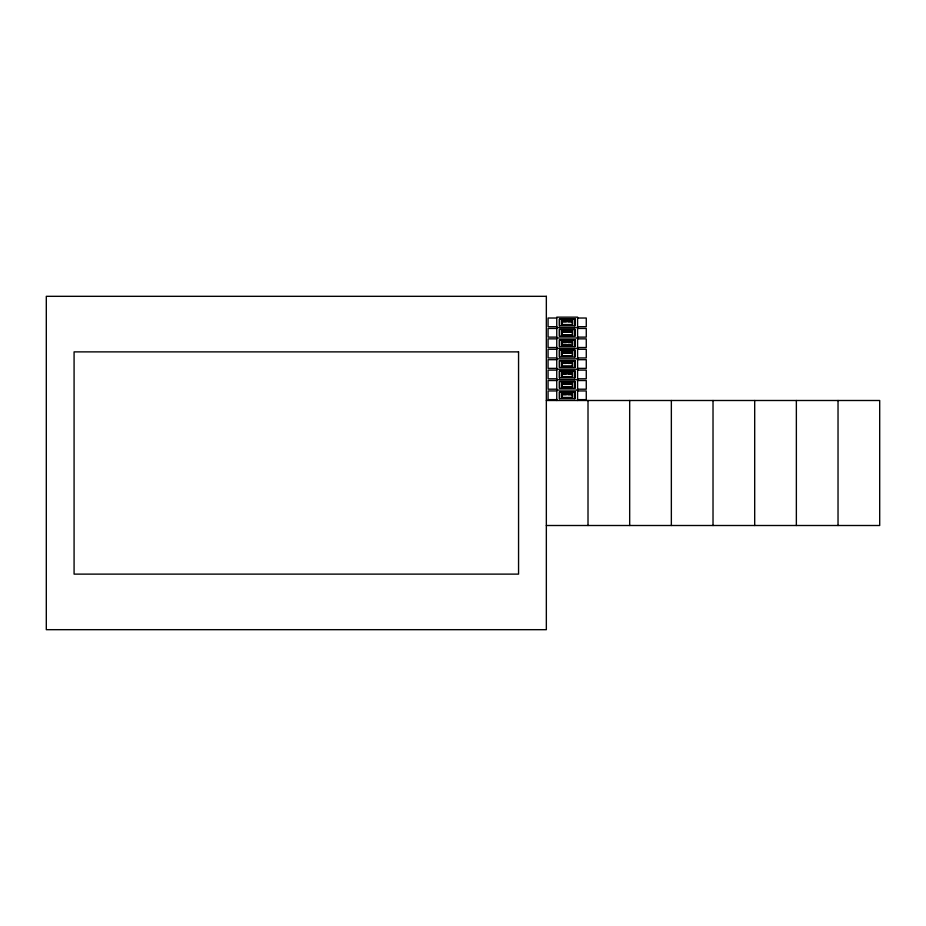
<?xml version="1.0" encoding="UTF-8"?>
<svg xmlns="http://www.w3.org/2000/svg" width="926" height="926" viewBox="0 0 926 926"><rect width="100%" height="100%" fill="white"/><g stroke="black" fill="none" stroke-linecap="round" stroke-linejoin="round"><path stroke-width="1.39" d="M572.384 319.979L561.966 319.979L561.966 324.748L572.384 324.748L572.384 319.979L571.516 320.083L571.516 321.345M572.384 330.397L561.966 330.397L561.966 335.166L572.384 335.166L572.384 330.397L571.516 330.501L571.516 331.763M572.384 340.814L561.966 340.814L561.966 345.583L572.384 345.583L572.384 340.814L571.516 340.918L571.516 342.18M572.384 351.232L561.966 351.232L561.966 356.001L572.384 356.001L572.384 351.232L571.516 351.336L571.516 352.598M572.384 361.649L561.966 361.649L561.966 366.418L572.384 366.418L572.384 361.649L571.516 361.753L571.516 363.015M572.384 372.067L561.966 372.067L561.966 376.836L572.384 376.836L572.384 372.067L571.516 372.171L571.516 373.433M572.384 382.484L561.966 382.484L561.966 387.253L572.384 387.253L572.384 382.484L571.516 382.588L571.516 383.85M572.384 392.902L561.966 392.902L561.966 397.671L572.384 397.671L572.384 392.902L571.516 393.006L571.516 394.268M556.757 318.023L548.076 318.023L548.076 326.704L556.757 326.704M577.592 318.023L586.274 318.023L586.274 326.704L577.592 326.704M561.966 321.345L572.384 321.345M561.966 321.6L572.384 321.6M561.966 321.716L566.307 321.716L566.307 319.979M572.384 321.716L568.043 321.716L568.043 319.979L570.648 320.083L570.648 321.345M561.966 324.54L572.384 324.54M556.757 327.572L577.592 327.572M556.757 328.441L548.076 328.441L548.076 337.122L556.757 337.122M577.592 328.441L586.274 328.441L586.274 337.122L577.592 337.122M561.966 331.763L572.384 331.763M561.966 332.017L572.384 332.017M561.966 332.133L566.307 332.133L566.307 330.397L563.702 330.501L563.702 331.763M572.384 332.133L568.043 332.133L568.043 330.397L570.648 330.501L570.648 331.763M561.966 334.957L572.384 334.957M556.757 337.99L577.592 337.99M556.757 338.858L548.076 338.858L548.076 347.539L556.757 347.539M577.592 338.858L586.274 338.858L586.274 347.539L577.592 347.539M561.966 342.18L572.384 342.18M561.966 342.435L572.384 342.435M561.966 342.551L566.307 342.551L566.307 340.814L563.702 340.918L563.702 342.18M572.384 342.551L568.043 342.551L568.043 340.814L570.648 340.918L570.648 342.18M563.702 344.935L570.648 344.935M561.966 345.375L572.384 345.375M556.757 348.407L577.592 348.407M556.757 349.276L548.076 349.276L548.076 357.957L556.757 357.957M577.592 349.276L586.274 349.276L586.274 357.957L577.592 357.957M561.966 352.598L572.384 352.598M561.966 352.852L572.384 352.852M561.966 352.968L566.307 352.968L566.307 351.232L563.702 351.336L563.702 352.598M572.384 352.968L568.043 352.968L568.043 351.232L570.648 351.336L570.648 352.598M561.966 355.792L572.384 355.792M556.757 358.825L577.592 358.825M556.757 359.693L548.076 359.693L548.076 368.374L556.757 368.374M577.592 359.693L586.274 359.693L586.274 368.374L577.592 368.374M561.966 363.015L572.384 363.015M561.966 363.27L572.384 363.27M561.966 363.386L566.307 363.386L566.307 361.649M572.384 363.386L568.043 363.386L568.043 361.649L570.648 361.753L570.648 363.015M561.966 366.21L572.384 366.21M556.757 369.243L577.592 369.243M556.757 370.111L548.076 370.111L548.076 378.792L556.757 378.792M577.592 370.111L586.274 370.111L586.274 378.792L577.592 378.792M561.966 373.433L572.384 373.433M561.966 373.687L572.384 373.687M561.966 373.803L566.307 373.803L566.307 372.067L563.702 372.171L563.702 373.433M572.384 373.803L568.043 373.803L568.043 372.067L570.648 372.171L570.648 373.433M561.966 376.627L572.384 376.627M556.757 379.66L577.592 379.66M556.757 380.528L548.076 380.528L548.076 389.209L556.757 389.209M577.592 380.528L586.274 380.528L586.274 389.209L577.592 389.209M561.966 383.85L572.384 383.85M561.966 384.105L572.384 384.105M561.966 384.221L566.307 384.221L566.307 382.484L563.702 382.588L563.702 383.85M572.384 384.221L568.043 384.221L568.043 382.484L570.648 382.588L570.648 383.85M563.702 386.605L570.648 386.605M561.966 387.045L572.384 387.045M556.757 390.077L577.592 390.077M556.757 390.946L548.076 390.946L548.076 399.627L556.757 399.627M577.592 390.946L586.274 390.946L586.274 399.627L577.592 399.627M561.966 394.268L572.384 394.268M561.966 394.522L572.384 394.522M561.966 394.638L566.307 394.638L566.307 392.902L563.702 393.006L563.702 394.268M572.384 394.638L568.043 394.638L568.043 392.902L570.648 393.006L570.648 394.268M561.966 397.462L572.384 397.462M546.34 400.495L879.7 400.495L879.7 525.505L546.34 525.505M561.966 320.083L562.834 320.083L562.834 321.345M561.966 330.501L562.834 330.501L562.834 331.763M561.966 340.918L562.834 340.918L562.834 342.18M561.966 351.336L562.834 351.336L562.834 352.598M561.966 361.753L562.834 361.753L562.834 363.015M561.966 372.171L562.834 372.171L562.834 373.433M561.966 382.588L562.834 382.588L562.834 383.85M561.966 393.006L562.834 393.006L562.834 394.268M838.03 400.495L838.03 525.505M796.36 400.495L796.36 525.505M754.69 400.495L754.69 525.505M713.02 400.495L713.02 525.505M671.35 400.495L671.35 525.505M629.68 400.495L629.68 525.505M588.01 400.495L588.01 525.505M577.592 400.495L577.592 317.155L556.757 317.155L556.757 400.495M574.768 325.732L574.768 318.995L559.582 318.995L559.582 325.732M574.768 336.15L574.768 329.413L559.582 329.413L559.582 336.15M574.768 346.567L574.768 339.83L559.582 339.83L559.582 346.567M574.768 356.985L574.768 350.248L559.582 350.248L559.582 356.985M574.768 367.402L574.768 360.665L559.582 360.665L559.582 367.402M574.768 377.82L574.768 371.083L559.582 371.083L559.582 377.82M574.768 388.237L574.768 381.5L559.582 381.5L559.582 388.237M574.768 398.655L574.768 391.918L559.582 391.918L559.582 398.655M568.147 320.083L568.263 321.345M568.147 330.501L568.263 331.763M568.147 340.918L568.263 342.18M568.147 351.336L568.263 352.598M568.147 361.753L568.263 363.015M568.147 372.171L568.263 373.433M568.147 382.588L568.263 383.85M568.147 393.006L568.263 394.268M565.867 321.345L565.867 320.026L563.702 320.083L563.702 321.345M565.867 330.443L565.867 331.763M565.867 340.861L565.867 342.18M565.867 351.278L565.867 352.598M565.867 363.015L565.867 361.696L563.702 361.753L563.702 363.015M565.867 372.113L565.867 373.433M565.867 382.531L565.867 383.85M565.867 392.948L565.867 394.268M565.439 320.026L565.439 321.345M565.439 330.443L565.439 331.763M565.439 340.861L565.439 342.18M565.439 351.278L565.439 352.598M565.439 361.696L565.439 363.015M565.439 372.113L565.439 373.433M565.439 382.531L565.439 383.85M565.439 392.948L565.439 394.268M546.34 296.32L46.3 296.32L46.3 629.68L546.34 629.68L546.34 296.32M574.988 318.891L559.362 318.891L559.362 325.836L574.988 325.836L574.988 318.891M572.604 319.759L561.746 319.759L561.746 324.968L572.604 324.968L572.604 319.759M574.988 329.309L559.362 329.309L559.362 336.254L574.988 336.254L574.988 329.309M572.604 330.177L561.746 330.177L561.746 335.386L572.604 335.386L572.604 330.177M574.988 339.726L559.362 339.726L559.362 346.671L574.988 346.671L574.988 339.726M572.604 340.594L561.746 340.594L561.746 345.803L572.604 345.803L572.604 340.594M574.988 350.144L559.362 350.144L559.362 357.089L574.988 357.089L574.988 350.144M572.604 351.012L561.746 351.012L561.746 356.221L572.604 356.221L572.604 351.012M518.56 351.88L74.08 351.88L74.08 574.12L518.56 574.12L518.56 351.88M574.988 360.561L559.362 360.561L559.362 367.506L574.988 367.506L574.988 360.561M572.604 361.429L561.746 361.429L561.746 366.638L572.604 366.638L572.604 361.429M574.988 370.979L559.362 370.979L559.362 377.924L574.988 377.924L574.988 370.979M572.604 371.847L561.746 371.847L561.746 377.056L572.604 377.056L572.604 371.847M574.988 381.396L559.362 381.396L559.362 388.341L574.988 388.341L574.988 381.396M572.604 382.264L561.746 382.264L561.746 387.473L572.604 387.473L572.604 382.264M574.988 391.814L559.362 391.814L559.362 398.759L574.988 398.759L574.988 391.814M572.604 392.682L561.746 392.682L561.746 397.891L572.604 397.891L572.604 392.682"/></g></svg>
